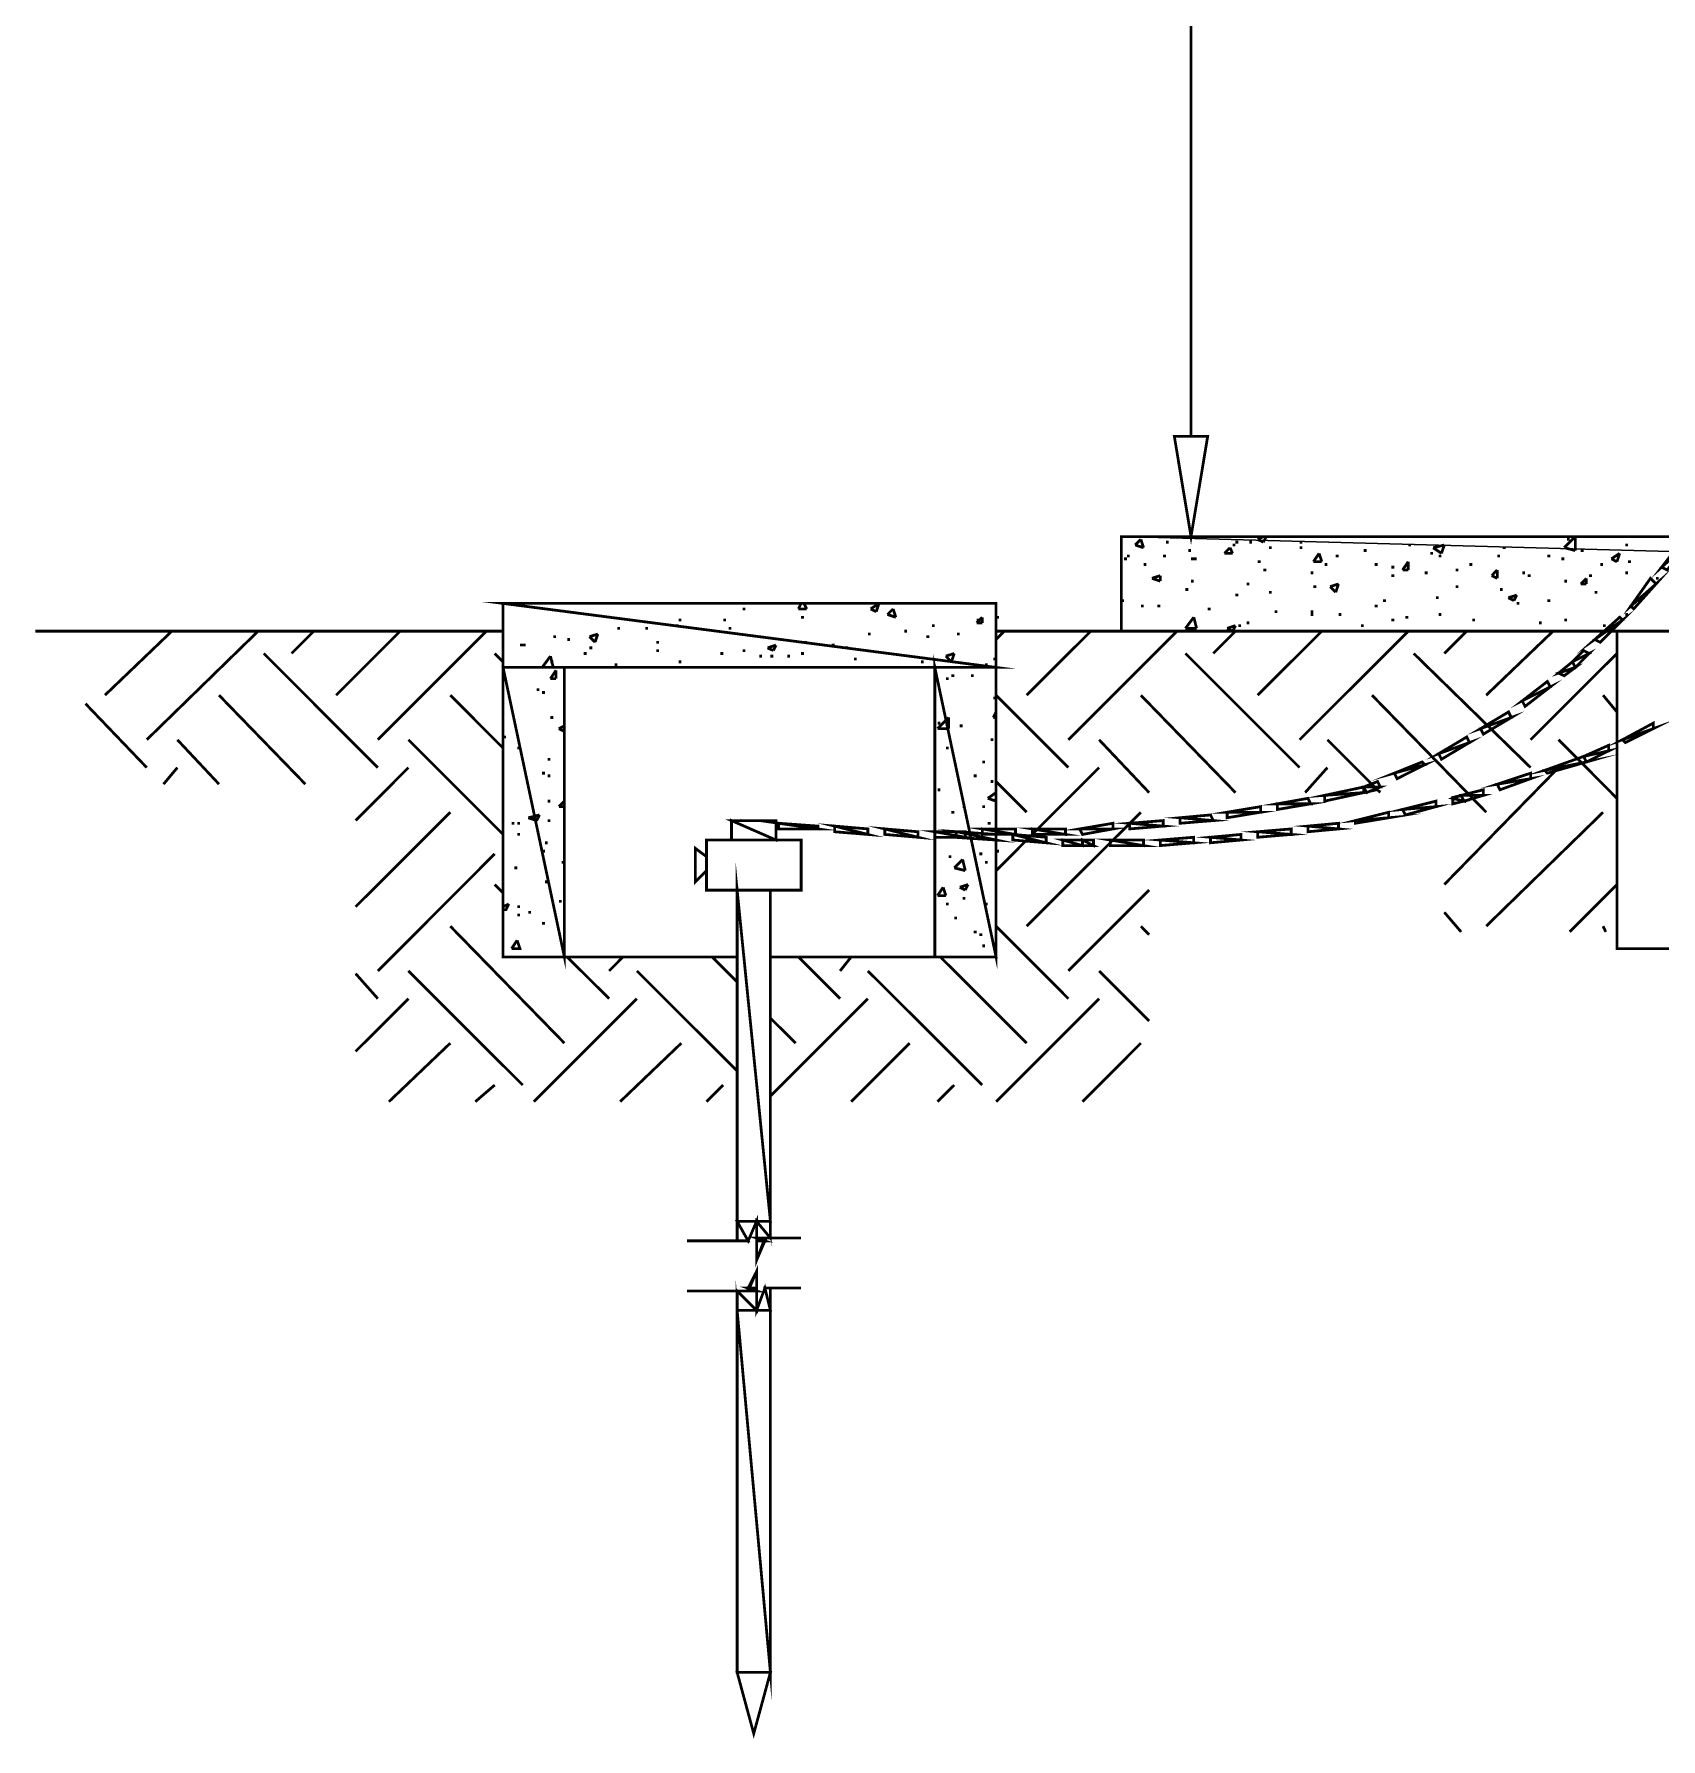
# Model space of a CAD drawing. Extents: x 219 to 1226, y 175 to 465.
# Drawn here: x 582.96 to 607.74, y 338.73 to 364.68 of the extents above; entities that cross this region are included whole.
import ezdxf

# ---------------------------------------------------------------- set-up
doc = ezdxf.new("R2010")
doc.units = 0
doc.header["$MEASUREMENT"] = 0
for name, color, linetype in [('C00-00-00-BLACK', 7, 'Continuous'), ('C00-7E-FF', 150, 'Continuous'), ('C00-FF-00', 3, 'Continuous'), ('C62-64-65', 252, 'Continuous'), ('C93-95-97', 253, 'Continuous'), ('C95-49-00', 34, 'Continuous'), ('CFD-AF-16', 40, 'Continuous')]:
    doc.layers.add(name, color=color, linetype=linetype)

msp = doc.modelspace()

# ---------------------------------------------------------------- linework, layer by layer
at = {"layer": 'C00-00-00-BLACK', "const_width": 0.0423}
for points in [[(608.044, 357.033), (599.519, 357.033), (599.519, 355.593)], [(599.73, 356.905), (599.816, 356.99)], [(599.857, 356.864), (599.816, 356.99)], [(600.199, 356.948), (600.241, 356.948)], [(601.257, 356.948), (601.3, 356.948)], [(601.469, 356.948), (601.511, 356.948)], [(601.596, 356.99), (601.683, 357.033)], [(601.596, 356.99), (601.683, 356.948)], [(601.683, 356.948), (601.725, 357.033)], [(602.234, 356.948), (602.275, 356.948)], [(602.953, 357.033), (602.995, 357.033)], [(606.264, 356.864), (606.433, 357.033)], [(606.305, 356.99), (606.347, 356.99)], [(606.433, 356.821), (606.433, 357.033)], [(599.561, 356.694), (599.603, 356.694)], [(599.603, 356.737), (599.646, 356.737)], [(599.73, 356.905), (599.857, 356.864)], [(600.153, 356.737), (600.199, 356.737)], [(600.538, 356.821), (600.58, 356.821)], [(600.58, 356.694), (600.622, 356.694)], [(600.622, 356.694), (600.665, 356.694)], [(601.088, 356.778), (601.173, 356.864)], [(601.088, 356.778), (601.214, 356.778)], [(601.214, 356.778), (601.173, 356.864)], [(601.214, 356.905), (601.257, 356.905)], [(601.768, 356.864), (601.81, 356.864)], [(602.234, 356.864), (602.275, 356.864)], [(602.445, 356.651), (602.53, 356.778)], [(602.572, 356.651), (602.53, 356.778)], [(602.784, 356.737), (602.827, 356.737)], [(603.21, 356.821), (603.253, 356.821)], [(603.888, 356.905), (603.929, 356.905)], [(604.225, 356.778), (604.268, 356.778)], [(604.268, 356.864), (604.438, 356.905)], [(604.268, 356.864), (604.395, 356.778)], [(604.352, 356.737), (604.395, 356.737)], [(604.395, 356.778), (604.438, 356.905)], [(605.244, 356.737), (605.286, 356.737)], [(605.329, 356.864), (605.372, 356.864)], [(606.008, 356.737), (606.051, 356.737)], [(606.221, 356.694), (606.264, 356.694)], [(606.264, 356.864), (606.433, 356.821)], [(606.517, 356.821), (606.56, 356.821)], [(606.983, 356.694), (607.109, 356.778)], [(606.983, 356.694), (607.067, 356.651)], [(607.067, 356.651), (607.109, 356.778)], [(607.195, 356.905), (607.236, 356.905)], [(599.857, 356.609), (599.9, 356.609)], [(599.985, 356.398), (600.112, 356.439)], [(600.112, 356.355), (600.112, 356.439)], [(601.596, 356.651), (601.64, 356.651)], [(601.683, 356.525), (601.725, 356.525)], [(602.402, 356.482), (602.445, 356.482)], [(602.445, 356.651), (602.572, 356.651)], [(602.614, 356.609), (602.657, 356.609)], [(603.379, 356.609), (603.422, 356.609)], [(603.633, 356.567), (603.676, 356.567)], [(603.633, 356.439), (603.676, 356.439)], [(603.802, 356.525), (603.888, 356.651)], [(603.802, 356.525), (603.888, 356.525)], [(603.888, 356.525), (603.888, 356.651)], [(604.141, 356.482), (604.184, 356.482)], [(604.61, 356.525), (604.651, 356.525)], [(604.821, 356.609), (604.863, 356.609)], [(605.16, 356.439), (605.244, 356.525)], [(605.16, 356.439), (605.244, 356.398)], [(605.244, 356.398), (605.244, 356.525)], [(605.625, 356.482), (605.668, 356.482)], [(605.709, 356.439), (605.752, 356.439)], [(606.644, 356.439), (606.686, 356.439)], [(606.813, 356.609), (606.856, 356.609)], [(607.195, 356.482), (607.236, 356.482)], [(607.236, 356.651), (607.279, 356.651)], [(599.985, 356.398), (600.112, 356.355)], [(600.495, 356.228), (600.538, 356.228)], [(600.58, 356.355), (600.622, 356.355)], [(601.257, 356.143), (601.3, 356.143)], [(601.427, 356.312), (601.469, 356.312)], [(601.768, 356.186), (601.81, 356.186)], [(602.445, 356.271), (602.488, 356.271)], [(602.698, 356.271), (602.827, 356.312)], [(602.698, 356.271), (602.784, 356.186)], [(602.784, 356.186), (602.827, 356.312)], [(604.61, 356.271), (604.651, 356.271)], [(605.286, 356.228), (605.329, 356.228)], [(605.413, 356.102), (605.541, 356.143)], [(605.499, 356.059), (605.541, 356.143)], [(606.264, 356.355), (606.305, 356.355)], [(606.517, 356.312), (606.601, 356.398)], [(606.517, 356.312), (606.601, 356.312)], [(606.601, 356.312), (606.601, 356.398)], [(606.729, 356.186), (606.77, 356.186)], [(607.662, 356.398), (607.705, 356.398)], [(590.102, 350.632), (590.102, 356.016), (597.611, 356.016), (597.611, 350.632)], [(593.751, 355.932), (593.794, 355.932)], [(594.6, 355.932), (594.642, 356.016)], [(594.6, 355.932), (594.726, 355.932)], [(594.642, 355.932), (594.685, 355.932)], [(594.726, 355.932), (594.685, 356.016)], [(595.108, 356.016), (595.151, 356.016)], [(595.701, 355.932), (595.828, 356.016)], [(595.701, 355.932), (595.785, 355.889)], [(595.743, 356.016), (595.785, 356.016)], [(595.785, 355.889), (595.828, 356.016)], [(595.957, 355.847), (596.043, 355.932)], [(596.084, 355.805), (596.043, 355.932)], [(599.519, 356.059), (599.561, 356.059)], [(599.816, 355.975), (599.857, 355.975)], [(600.069, 355.975), (600.112, 355.975)], [(600.834, 355.932), (600.877, 355.932)], [(601.852, 355.889), (601.895, 355.889)], [(602.402, 355.889), (602.445, 355.889)], [(603.379, 355.975), (603.422, 355.975)], [(603.506, 356.059), (603.549, 356.059)], [(604.311, 356.102), (604.352, 356.102)], [(605.413, 356.102), (605.499, 356.059)], [(605.541, 356.016), (605.583, 356.016)], [(606.008, 356.059), (606.051, 356.059)], [(591.844, 355.636), (591.885, 355.636)], [(592.267, 355.636), (592.309, 355.636)], [(592.732, 355.678), (592.775, 355.678)], [(592.775, 355.763), (592.817, 355.763)], [(593.455, 355.763), (593.497, 355.763)], [(593.539, 355.636), (593.581, 355.636)], [(594.642, 355.805), (594.685, 355.805)], [(595.957, 355.847), (596.084, 355.805)], [(596.635, 355.678), (596.678, 355.678)], [(597.314, 355.72), (597.4, 355.805)], [(597.314, 355.763), (597.357, 355.763)], [(597.314, 355.72), (597.4, 355.72)], [(597.4, 355.72), (597.4, 355.805)], [(597.611, 355.805), (597.653, 355.805)], [(600.495, 355.636), (600.622, 355.805)], [(600.495, 355.636), (600.665, 355.636)], [(600.665, 355.636), (600.622, 355.805)], [(601.13, 355.636), (601.257, 355.678)], [(601.13, 355.636), (601.214, 355.593)], [(601.214, 355.593), (601.257, 355.678)], [(601.3, 355.678), (601.341, 355.678)], [(601.427, 355.72), (601.469, 355.72)], [(602.402, 355.847), (602.445, 355.847)], [(602.827, 355.847), (602.868, 355.847)], [(603.167, 355.678), (603.21, 355.678)], [(603.633, 355.763), (603.676, 355.763)], [(603.845, 355.805), (603.888, 355.805)], [(604.352, 355.847), (604.395, 355.847)], [(604.863, 355.763), (604.906, 355.763)], [(605.879, 355.72), (605.922, 355.72)], [(606.264, 355.763), (606.305, 355.763)], [(606.856, 355.678), (606.897, 355.678)], [(607.195, 355.847), (607.236, 355.847)], [(582.98, 355.593), (590.102, 355.593)], [(590.359, 355.381), (590.401, 355.381)], [(590.401, 355.381), (590.444, 355.381)], [(590.867, 355.509), (590.909, 355.509)], [(591.079, 355.466), (591.122, 355.466)], [(591.418, 355.509), (591.545, 355.55)], [(591.418, 355.509), (591.502, 355.424)], [(591.502, 355.424), (591.545, 355.55)], [(592.436, 355.424), (592.478, 355.424)], [(594.131, 355.339), (594.259, 355.381)], [(594.217, 355.297), (594.259, 355.381)], [(594.685, 355.424), (594.726, 355.424)], [(595.108, 355.381), (595.151, 355.381)], [(595.658, 355.55), (595.701, 355.55)], [(596.212, 355.593), (596.253, 355.593)], [(596.55, 355.509), (596.592, 355.509)], [(597.015, 355.55), (597.058, 355.55)], [(597.611, 355.593), (654.145, 355.593)], [(605.286, 355.593), (605.329, 355.593)], [(607.067, 355.593), (607.067, 350.759), (615.127, 350.759), (615.127, 355.593)], [(590.697, 355.041), (590.824, 355.213)], [(590.867, 355.041), (590.824, 355.213)], [(590.824, 355.127), (590.867, 355.127)], [(591.332, 355.254), (591.375, 355.254)], [(591.418, 355.339), (591.459, 355.339)], [(592.436, 355.297), (592.478, 355.297)], [(592.775, 355.127), (592.817, 355.127)], [(593.412, 355.254), (593.455, 355.254)], [(593.751, 355.297), (593.794, 355.297)], [(594.004, 355.213), (594.047, 355.213)], [(594.131, 355.339), (594.217, 355.297)], [(594.174, 355.213), (594.217, 355.213)], [(594.43, 355.213), (594.473, 355.213)], [(594.642, 355.254), (594.685, 355.254)], [(595.32, 355.339), (595.362, 355.339)], [(595.447, 355.17), (595.489, 355.17)], [(596.466, 355.127), (596.508, 355.127)], [(596.846, 355.213), (596.974, 355.254)], [(596.846, 355.213), (596.931, 355.127)], [(596.931, 355.127), (596.974, 355.254)], [(597.569, 355.17), (597.611, 355.17)], [(590.274, 355.041), (590.317, 355.041)], [(590.697, 355.041), (590.867, 355.041)], [(590.824, 354.871), (590.909, 354.998)], [(590.824, 354.871), (590.909, 354.871)], [(590.824, 354.871), (590.867, 354.871)], [(590.909, 354.871), (590.909, 354.998)], [(591.036, 350.632), (591.036, 355.041), (596.678, 355.041), (596.678, 350.632)], [(591.801, 355.083), (591.844, 355.083)], [(596.846, 354.871), (596.889, 354.871)], [(596.931, 354.914), (596.974, 354.914)], [(597.228, 354.914), (597.27, 354.914)], [(597.441, 355.083), (597.484, 355.083)], [(590.613, 354.702), (590.656, 354.702)], [(590.697, 354.659), (590.74, 354.659)], [(597.569, 354.575), (597.611, 354.575)], [(597.569, 354.279), (597.611, 354.363)], [(590.824, 354.279), (590.867, 354.279)], [(590.952, 354.109), (591.036, 354.152)], [(590.952, 354.109), (591.036, 354.066)], [(596.719, 354.109), (596.889, 354.279)], [(596.719, 354.193), (596.762, 354.193)], [(596.719, 354.109), (596.889, 354.109)], [(596.889, 354.109), (596.889, 354.279)], [(597.058, 354.152), (597.101, 354.152)], [(597.569, 354.279), (597.611, 354.279)], [(590.102, 353.982), (590.147, 353.982)], [(590.317, 353.813), (590.359, 353.813)], [(596.846, 353.813), (596.889, 353.813)], [(597.527, 353.94), (597.569, 353.94)], [(590.783, 353.643), (590.824, 353.643)], [(597.4, 353.601), (597.441, 353.601)], [(590.697, 353.431), (590.74, 353.431)], [(590.783, 353.39), (590.824, 353.39)], [(597.27, 353.39), (597.314, 353.39)], [(597.527, 353.304), (597.569, 353.304)], [(596.719, 353.178), (596.762, 353.178)], [(597.484, 353.048), (597.611, 353.135)], [(597.484, 353.048), (597.611, 353.005)], [(597.611, 353.005), (597.611, 353.093)], [(590.486, 352.752), (590.656, 352.795)], [(590.613, 352.709), (590.656, 352.795)], [(590.783, 353.005), (590.824, 353.005)], [(590.952, 352.921), (591.036, 353.005)], [(590.952, 352.921), (591.036, 352.921)], [(596.931, 352.836), (596.974, 352.836)], [(597.101, 352.921), (597.142, 352.921)], [(597.4, 352.921), (597.441, 352.921)], [(590.231, 352.668), (590.274, 352.668)], [(590.317, 352.668), (590.359, 352.668)], [(590.486, 352.752), (590.613, 352.709)], [(590.783, 352.709), (590.824, 352.709)], [(594.259, 352.413), (594.259, 352.709), (593.581, 352.709), (593.581, 352.413)], [(596.931, 352.539), (596.974, 352.539)], [(597.484, 352.668), (597.527, 352.668)], [(590.317, 352.498), (590.359, 352.498)], [(590.74, 352.371), (590.783, 352.371)], [(593.201, 352.159), (593.031, 352.286), (593.031, 351.777), (593.201, 351.947)], [(590.274, 351.989), (590.317, 351.989)], [(590.697, 352.243), (590.74, 352.243)], [(590.993, 352.074), (591.036, 352.074)], [(596.889, 352.159), (596.931, 352.159)], [(596.974, 351.989), (597.101, 352.116)], [(596.974, 351.989), (597.142, 351.947)], [(597.142, 351.947), (597.101, 352.116)], [(597.357, 352.202), (597.4, 352.202)], [(597.441, 352.074), (597.484, 352.074)], [(597.611, 352.243), (597.653, 352.243)], [(590.74, 351.777), (590.783, 351.777)], [(597.058, 351.693), (597.185, 351.736)], [(597.142, 351.65), (597.185, 351.736)], [(590.952, 351.481), (590.993, 351.481)], [(593.667, 351.65), (593.667, 346.309)], [(594.174, 351.65), (594.174, 346.352)], [(596.719, 351.566), (596.805, 351.693)], [(596.719, 351.566), (596.846, 351.566)], [(596.846, 351.566), (596.805, 351.693)], [(597.058, 351.693), (597.142, 351.65)], [(597.101, 351.524), (597.142, 351.524)], [(590.102, 351.397), (590.19, 351.44)], [(590.102, 351.354), (590.147, 351.354), (590.19, 351.44)], [(590.317, 351.397), (590.359, 351.397)], [(590.317, 351.27), (590.359, 351.27)], [(590.486, 351.313), (590.528, 351.313)], [(596.846, 351.44), (596.889, 351.44)], [(596.974, 351.227), (597.015, 351.227)], [(597.441, 351.44), (597.484, 351.44)], [(590.697, 351.144), (590.74, 351.144)], [(597.27, 351.014), (597.314, 351.014)], [(597.357, 350.971), (597.4, 350.971)], [(590.231, 350.759), (590.317, 350.886)], [(590.231, 350.759), (590.359, 350.759), (590.317, 350.886)], [(597.4, 350.802), (597.441, 350.802)], [(607.067, 350.759), (607.109, 350.759)], [(590.102, 350.632), (593.667, 350.632)], [(594.174, 350.632), (597.611, 350.632)], [(592.902, 346.309), (593.835, 346.309), (593.963, 346.606), (593.963, 346.013), (594.09, 346.352), (594.642, 346.352)], [(592.902, 345.547), (593.835, 345.547), (593.963, 345.843), (593.963, 345.251), (594.09, 345.59), (594.642, 345.59)], [(593.667, 345.547), (593.667, 339.739), (593.92, 338.806), (594.174, 339.739), (594.174, 345.59)]]:
    msp.add_lwpolyline(points, dxfattribs=at)
msp.add_lwpolyline([(593.201, 351.65), (594.642, 351.65), (594.642, 352.413), (593.201, 352.413), (593.201, 351.65)], close=True, dxfattribs=at)
at = {"layer": 'C00-7E-FF', "const_width": 0.0423}
for points in [[(600.58, 358.559), (600.58, 399.805)], [(601.895, 357.033), (600.069, 357.033)]]:
    msp.add_lwpolyline(points, dxfattribs=at)
msp.add_lwpolyline([(600.326, 358.559), (600.834, 358.559), (600.58, 357.033), (600.326, 358.559)], close=True, dxfattribs=at)
at = {"layer": 'C00-7E-FF'}
msp.add_lwpolyline([(600.326, 358.559), (600.834, 358.559), (600.58, 357.033), (600.326, 358.559)], close=True, dxfattribs=at)
at = {"layer": 'C00-FF-00', "const_width": 0.0423}
for points in [[(607.748, 356.567), (608.128, 356.905), (608.044, 356.948), (607.748, 356.567)], [(607.832, 356.525), (607.748, 356.567), (608.128, 356.905), (607.832, 356.525)], [(607.279, 355.975), (607.662, 356.312), (607.578, 356.398), (607.279, 355.975)], [(607.322, 355.932), (607.279, 355.975), (607.662, 356.312), (607.322, 355.932)], [(606.813, 355.424), (606.729, 355.466), (607.152, 355.763), (606.813, 355.424)], [(606.729, 355.466), (607.152, 355.763), (607.109, 355.805), (606.729, 355.466)], [(606.178, 354.955), (606.433, 355.041), (606.39, 355.127), (606.178, 354.955)], [(606.39, 355.127), (606.644, 355.254), (606.56, 355.297), (606.39, 355.127)], [(606.433, 355.041), (606.39, 355.127), (606.644, 355.254), (606.433, 355.041)], [(606.264, 354.914), (606.178, 354.955), (606.433, 355.041), (606.264, 354.914)], [(605.625, 354.532), (606.051, 354.744), (606.008, 354.828), (605.625, 354.532)], [(605.668, 354.448), (605.625, 354.532), (606.051, 354.744), (605.668, 354.448)], [(604.99, 354.109), (605.459, 354.279), (605.416, 354.363), (604.99, 354.109)], [(605.033, 354.025), (604.99, 354.109), (605.459, 354.279), (605.033, 354.025)], [(607.152, 353.94), (607.621, 354.109), (607.621, 354.193), (607.152, 353.94)], [(607.195, 353.897), (607.152, 353.94), (607.621, 354.109), (607.195, 353.897)], [(604.352, 353.727), (604.821, 353.897), (604.779, 353.982), (604.352, 353.727)], [(604.395, 353.643), (604.352, 353.727), (604.821, 353.897), (604.395, 353.643)], [(606.56, 353.686), (606.94, 353.77), (606.94, 353.855), (606.56, 353.686)], [(606.601, 353.601), (606.56, 353.686), (606.94, 353.77), (606.601, 353.601)], [(603.676, 353.431), (604.141, 353.559), (604.099, 353.601), (603.676, 353.431)], [(603.718, 353.347), (603.676, 353.431), (604.141, 353.559), (603.718, 353.347)], [(605.967, 353.474), (606.601, 353.601), (606.56, 353.686), (605.967, 353.474)], [(606.008, 353.431), (605.967, 353.474), (606.601, 353.601), (606.008, 353.431)], [(603.21, 353.22), (603.463, 353.22), (603.422, 353.304), (603.21, 353.22)], [(605.244, 353.263), (605.752, 353.347), (605.752, 353.431), (605.244, 353.263)], [(605.286, 353.178), (605.244, 353.263), (605.752, 353.347), (605.286, 353.178)], [(601.895, 352.964), (602.402, 352.964), (602.361, 353.048), (601.895, 352.964)], [(602.614, 353.093), (603.21, 353.135), (603.21, 353.22), (602.614, 353.093)], [(602.614, 353.005), (602.614, 353.093), (603.21, 353.135), (602.614, 353.005)], [(603.253, 353.135), (603.21, 353.22), (603.463, 353.22), (603.253, 353.135)], [(604.567, 353.048), (604.737, 353.005), (604.694, 353.093), (604.567, 353.048)], [(604.694, 353.093), (605.033, 353.093), (605.033, 353.178), (604.694, 353.093)], [(604.567, 352.964), (604.567, 353.048), (604.737, 353.005), (604.567, 352.964)], [(604.737, 353.005), (604.694, 353.093), (605.033, 353.093), (604.737, 353.005)], [(600.411, 352.752), (600.918, 352.709), (600.877, 352.795), (600.411, 352.752)], [(601.13, 352.836), (601.64, 352.836), (601.64, 352.921), (601.13, 352.836)], [(601.13, 352.752), (601.13, 352.836), (601.64, 352.836), (601.13, 352.752)], [(601.895, 352.878), (601.895, 352.964), (602.402, 352.964), (601.895, 352.878)], [(603.083, 352.709), (603.59, 352.752), (603.59, 352.836), (603.083, 352.709)], [(603.083, 352.668), (603.083, 352.709), (603.59, 352.752), (603.083, 352.668)], [(603.802, 352.878), (604.311, 352.921), (604.311, 353.005), (603.802, 352.878)], [(603.845, 352.795), (603.802, 352.878), (604.311, 352.921), (603.845, 352.795)], [(594.301, 352.668), (594.896, 352.582), (594.896, 352.625), (594.301, 352.668)], [(594.301, 352.582), (594.301, 352.668), (594.896, 352.582), (594.301, 352.582)], [(595.151, 352.625), (595.658, 352.498), (595.658, 352.582), (595.151, 352.625)], [(595.151, 352.539), (595.151, 352.625), (595.658, 352.498), (595.151, 352.539)], [(595.916, 352.582), (596.423, 352.455), (596.423, 352.539), (595.916, 352.582)], [(595.916, 352.498), (595.916, 352.582), (596.423, 352.455), (595.916, 352.498)], [(596.678, 352.539), (597.142, 352.455), (597.142, 352.539), (596.678, 352.539)], [(596.678, 352.455), (596.678, 352.539), (597.142, 352.455), (596.678, 352.455)], [(597.015, 352.539), (597.611, 352.413), (597.611, 352.498), (597.015, 352.539)], [(596.974, 352.455), (597.015, 352.539), (597.611, 352.413), (596.974, 352.455)], [(597.4, 352.582), (597.907, 352.498), (597.907, 352.582), (597.4, 352.582)], [(597.4, 352.498), (597.4, 352.582), (597.907, 352.498), (597.4, 352.498)], [(597.866, 352.498), (598.373, 352.371), (598.373, 352.455), (597.866, 352.498)], [(598.162, 352.582), (598.669, 352.498), (598.669, 352.582), (598.162, 352.582)], [(598.162, 352.498), (598.162, 352.582), (598.669, 352.498), (598.162, 352.498)], [(598.884, 352.582), (599.391, 352.582), (599.391, 352.668), (598.884, 352.582)], [(598.927, 352.498), (598.884, 352.582), (599.391, 352.582), (598.927, 352.498)], [(599.646, 352.668), (600.156, 352.625), (600.156, 352.709), (599.646, 352.668)], [(599.646, 352.582), (599.646, 352.668), (600.156, 352.625), (599.646, 352.582)], [(600.411, 352.668), (600.411, 352.752), (600.918, 352.709), (600.411, 352.668)], [(601.596, 352.539), (602.106, 352.498), (602.106, 352.582), (601.596, 352.539)], [(601.596, 352.455), (601.596, 352.539), (602.106, 352.498), (601.596, 352.455)], [(602.361, 352.625), (602.827, 352.582), (602.827, 352.668), (602.361, 352.625)], [(602.361, 352.539), (602.361, 352.625), (602.827, 352.582), (602.361, 352.539)], [(597.866, 352.413), (597.866, 352.498), (598.373, 352.371), (597.866, 352.413)], [(598.628, 352.413), (598.927, 352.328), (598.927, 352.413), (598.628, 352.413)], [(598.628, 352.328), (598.628, 352.413), (598.927, 352.328), (598.628, 352.328)], [(598.927, 352.413), (599.095, 352.328), (599.095, 352.413), (598.927, 352.413)], [(598.927, 352.328), (598.927, 352.413), (599.095, 352.328), (598.927, 352.328)], [(599.35, 352.413), (599.857, 352.328), (599.857, 352.413), (599.35, 352.413)], [(599.35, 352.328), (599.35, 352.413), (599.857, 352.328), (599.35, 352.328)], [(600.112, 352.413), (600.622, 352.371), (600.622, 352.455), (600.112, 352.413)], [(600.112, 352.328), (600.112, 352.413), (600.622, 352.371), (600.112, 352.328)], [(600.877, 352.455), (601.341, 352.413), (601.341, 352.498), (600.877, 352.455)], [(600.877, 352.371), (600.877, 352.455), (601.341, 352.413), (600.877, 352.371)]]:
    msp.add_lwpolyline(points, close=True, dxfattribs=at)
at = {"layer": 'C00-FF-00'}
for points in [[(607.279, 355.975), (607.662, 356.312), (607.578, 356.398), (607.279, 355.975)], [(607.322, 355.932), (607.279, 355.975), (607.662, 356.312), (607.322, 355.932)], [(606.729, 355.466), (607.152, 355.763), (607.109, 355.805), (606.729, 355.466)], [(606.813, 355.424), (606.729, 355.466), (607.152, 355.763), (606.813, 355.424)], [(606.178, 354.955), (606.433, 355.041), (606.39, 355.127), (606.178, 354.955)], [(606.39, 355.127), (606.644, 355.254), (606.56, 355.297), (606.39, 355.127)], [(606.433, 355.041), (606.39, 355.127), (606.644, 355.254), (606.433, 355.041)], [(606.264, 354.914), (606.178, 354.955), (606.433, 355.041), (606.264, 354.914)], [(605.625, 354.532), (606.051, 354.744), (606.008, 354.828), (605.625, 354.532)], [(605.668, 354.448), (605.625, 354.532), (606.051, 354.744), (605.668, 354.448)], [(604.99, 354.109), (605.459, 354.279), (605.416, 354.363), (604.99, 354.109)], [(605.033, 354.025), (604.99, 354.109), (605.459, 354.279), (605.033, 354.025)], [(607.152, 353.94), (607.621, 354.109), (607.621, 354.193), (607.152, 353.94)], [(607.195, 353.897), (607.152, 353.94), (607.621, 354.109), (607.195, 353.897)], [(604.352, 353.727), (604.821, 353.897), (604.779, 353.982), (604.352, 353.727)], [(604.395, 353.643), (604.352, 353.727), (604.821, 353.897), (604.395, 353.643)], [(606.56, 353.686), (606.94, 353.77), (606.94, 353.855), (606.56, 353.686)], [(603.676, 353.431), (604.141, 353.559), (604.099, 353.601), (603.676, 353.431)], [(605.967, 353.474), (606.601, 353.601), (606.56, 353.686), (605.967, 353.474)], [(606.008, 353.431), (605.967, 353.474), (606.601, 353.601), (606.008, 353.431)], [(606.601, 353.601), (606.56, 353.686), (606.94, 353.77), (606.601, 353.601)], [(603.718, 353.347), (603.676, 353.431), (604.141, 353.559), (603.718, 353.347)], [(605.244, 353.263), (605.752, 353.347), (605.752, 353.431), (605.244, 353.263)], [(605.286, 353.178), (605.244, 353.263), (605.752, 353.347), (605.286, 353.178)], [(601.895, 352.964), (602.402, 352.964), (602.361, 353.048), (601.895, 352.964)], [(602.614, 353.093), (603.21, 353.135), (603.21, 353.22), (602.614, 353.093)], [(602.614, 353.005), (602.614, 353.093), (603.21, 353.135), (602.614, 353.005)], [(603.21, 353.22), (603.463, 353.22), (603.422, 353.304), (603.21, 353.22)], [(603.253, 353.135), (603.21, 353.22), (603.463, 353.22), (603.253, 353.135)], [(604.567, 353.048), (604.737, 353.005), (604.694, 353.093), (604.567, 353.048)], [(604.567, 352.964), (604.567, 353.048), (604.737, 353.005), (604.567, 352.964)], [(604.694, 353.093), (605.033, 353.093), (605.033, 353.178), (604.694, 353.093)], [(604.737, 353.005), (604.694, 353.093), (605.033, 353.093), (604.737, 353.005)], [(600.411, 352.752), (600.918, 352.709), (600.877, 352.795), (600.411, 352.752)], [(601.13, 352.836), (601.64, 352.836), (601.64, 352.921), (601.13, 352.836)], [(601.13, 352.752), (601.13, 352.836), (601.64, 352.836), (601.13, 352.752)], [(601.895, 352.878), (601.895, 352.964), (602.402, 352.964), (601.895, 352.878)], [(603.083, 352.709), (603.59, 352.752), (603.59, 352.836), (603.083, 352.709)], [(603.802, 352.878), (604.311, 352.921), (604.311, 353.005), (603.802, 352.878)], [(603.845, 352.795), (603.802, 352.878), (604.311, 352.921), (603.845, 352.795)], [(594.301, 352.582), (594.301, 352.668), (594.896, 352.582), (594.301, 352.582)], [(594.301, 352.668), (594.896, 352.582), (594.896, 352.625), (594.301, 352.668)], [(595.151, 352.539), (595.151, 352.625), (595.658, 352.498), (595.151, 352.539)], [(595.151, 352.625), (595.658, 352.498), (595.658, 352.582), (595.151, 352.625)], [(595.916, 352.498), (595.916, 352.582), (596.423, 352.455), (595.916, 352.498)], [(595.916, 352.582), (596.423, 352.455), (596.423, 352.539), (595.916, 352.582)], [(596.678, 352.455), (596.678, 352.539), (597.142, 352.455), (596.678, 352.455)], [(596.678, 352.539), (597.142, 352.455), (597.142, 352.539), (596.678, 352.539)], [(596.974, 352.455), (597.015, 352.539), (597.611, 352.413), (596.974, 352.455)], [(597.015, 352.539), (597.611, 352.413), (597.611, 352.498), (597.015, 352.539)], [(597.4, 352.498), (597.4, 352.582), (597.907, 352.498), (597.4, 352.498)], [(597.4, 352.582), (597.907, 352.498), (597.907, 352.582), (597.4, 352.582)], [(598.162, 352.498), (598.162, 352.582), (598.669, 352.498), (598.162, 352.498)], [(598.162, 352.582), (598.669, 352.498), (598.669, 352.582), (598.162, 352.582)], [(598.884, 352.582), (599.391, 352.582), (599.391, 352.668), (598.884, 352.582)], [(598.927, 352.498), (598.884, 352.582), (599.391, 352.582), (598.927, 352.498)], [(599.646, 352.668), (600.156, 352.625), (600.156, 352.709), (599.646, 352.668)], [(599.646, 352.582), (599.646, 352.668), (600.156, 352.625), (599.646, 352.582)], [(600.411, 352.668), (600.411, 352.752), (600.918, 352.709), (600.411, 352.668)], [(601.596, 352.539), (602.106, 352.498), (602.106, 352.582), (601.596, 352.539)], [(601.596, 352.455), (601.596, 352.539), (602.106, 352.498), (601.596, 352.455)], [(602.361, 352.625), (602.827, 352.582), (602.827, 352.668), (602.361, 352.625)], [(602.361, 352.539), (602.361, 352.625), (602.827, 352.582), (602.361, 352.539)], [(603.083, 352.668), (603.083, 352.709), (603.59, 352.752), (603.083, 352.668)], [(597.866, 352.413), (597.866, 352.498), (598.373, 352.371), (597.866, 352.413)], [(597.866, 352.498), (598.373, 352.371), (598.373, 352.455), (597.866, 352.498)], [(598.628, 352.328), (598.628, 352.413), (598.927, 352.328), (598.628, 352.328)], [(598.628, 352.413), (598.927, 352.328), (598.927, 352.413), (598.628, 352.413)], [(598.927, 352.328), (598.927, 352.413), (599.095, 352.328), (598.927, 352.328)], [(598.927, 352.413), (599.095, 352.328), (599.095, 352.413), (598.927, 352.413)], [(599.35, 352.328), (599.35, 352.413), (599.857, 352.328), (599.35, 352.328)], [(599.35, 352.413), (599.857, 352.328), (599.857, 352.413), (599.35, 352.413)], [(600.112, 352.413), (600.622, 352.371), (600.622, 352.455), (600.112, 352.413)], [(600.112, 352.328), (600.112, 352.413), (600.622, 352.371), (600.112, 352.328)], [(600.877, 352.455), (601.341, 352.413), (601.341, 352.498), (600.877, 352.455)], [(600.877, 352.371), (600.877, 352.455), (601.341, 352.413), (600.877, 352.371)]]:
    msp.add_lwpolyline(points, close=True, dxfattribs=at)
at = {"layer": 'C00-FF-00', "const_width": 0.0423}
for points in [[(607.322, 355.932), (607.279, 355.975)], [(605.413, 354.363), (605.456, 354.279)], [(602.827, 352.668), (602.827, 352.582)], [(600.877, 352.371), (600.877, 352.455)]]:
    msp.add_lwpolyline(points, dxfattribs=at)
at = {"layer": 'C62-64-65', "const_width": 0.0423}
for points in [[(597.611, 356.016), (590.102, 356.016), (597.611, 355.041), (597.611, 356.016)], [(590.102, 356.016), (597.611, 355.041), (590.102, 355.041), (590.102, 356.016)], [(590.102, 355.041), (591.036, 350.632), (590.102, 350.632), (590.102, 355.041)], [(596.678, 355.041), (597.611, 350.632), (596.678, 350.632), (596.678, 355.041)], [(591.036, 355.041), (590.102, 355.041), (591.036, 350.632), (591.036, 355.041)], [(597.611, 355.041), (596.678, 355.041), (597.611, 350.632), (597.611, 355.041)]]:
    msp.add_lwpolyline(points, close=True, dxfattribs=at)
at = {"layer": 'C62-64-65'}
for points in [[(597.611, 356.016), (590.102, 356.016), (597.611, 355.041), (597.611, 356.016)], [(590.102, 356.016), (597.611, 355.041), (590.102, 355.041), (590.102, 356.016)], [(591.036, 355.041), (590.102, 355.041), (591.036, 350.632), (591.036, 355.041)], [(590.102, 355.041), (591.036, 350.632), (590.102, 350.632), (590.102, 355.041)], [(597.611, 355.041), (596.678, 355.041), (597.611, 350.632), (597.611, 355.041)], [(596.678, 355.041), (597.611, 350.632), (596.678, 350.632), (596.678, 355.041)]]:
    msp.add_lwpolyline(points, close=True, dxfattribs=at)
at = {"layer": 'C93-95-97', "const_width": 0.0423}
for points in [[(652.279, 355.593), (599.519, 355.593), (599.519, 357.033), (652.279, 355.593)], [(599.519, 357.033), (652.279, 357.033), (652.279, 355.593), (599.519, 357.033)], [(652.279, 355.593), (652.321, 355.593), (599.519, 355.593), (652.279, 355.593)]]:
    msp.add_lwpolyline(points, close=True, dxfattribs=at)
at = {"layer": 'C93-95-97'}
for points in [[(652.279, 355.593), (599.519, 355.593), (599.519, 357.033), (652.279, 355.593)], [(599.519, 357.033), (652.279, 357.033), (652.279, 355.593), (599.519, 357.033)], [(652.279, 355.593), (652.321, 355.593), (599.519, 355.593), (652.279, 355.593)]]:
    msp.add_lwpolyline(points, close=True, dxfattribs=at)
at = {"layer": 'C95-49-00', "const_width": 0.0423}
for points in [[(583.742, 355.593), (583.783, 355.593)], [(584.038, 354.618), (585.057, 355.593)], [(584.675, 353.94), (586.371, 355.593)], [(586.88, 355.254), (587.219, 355.593)], [(587.559, 354.618), (588.534, 355.593)], [(588.195, 353.94), (589.848, 355.593)], [(597.611, 355.466), (597.738, 355.593)], [(598.076, 354.618), (599.054, 355.593)], [(598.712, 353.94), (600.368, 355.593)], [(600.918, 355.254), (601.257, 355.593)], [(601.596, 354.618), (602.572, 355.593)], [(602.234, 353.94), (603.888, 355.593)], [(604.438, 355.254), (604.779, 355.593)], [(605.076, 354.618), (606.094, 355.593)], [(588.195, 353.516), (586.457, 355.254)], [(590.102, 355.127), (589.975, 355.254)], [(602.234, 353.516), (600.495, 355.254)], [(605.752, 353.516), (603.972, 355.254)], [(605.752, 353.94), (607.067, 355.254)], [(587.091, 353.263), (585.776, 354.618)], [(590.102, 353.813), (589.298, 354.618)], [(598.712, 353.516), (597.611, 354.618)], [(601.257, 353.135), (599.816, 354.618)], [(605.076, 352.836), (603.337, 354.618)], [(607.067, 354.363), (606.856, 354.618)], [(584.675, 353.516), (583.742, 354.489)], [(585.776, 353.263), (585.141, 353.94)], [(590.102, 352.498), (588.66, 353.94)], [(599.942, 353.135), (599.18, 353.94)], [(603.463, 353.135), (602.657, 353.94)], [(607.067, 353.048), (606.178, 353.94)], [(584.93, 353.263), (585.141, 353.516)], [(587.856, 352.709), (588.66, 353.516)], [(597.611, 351.947), (599.18, 353.516)], [(598.076, 352.836), (597.611, 353.304)], [(602.318, 353.135), (602.657, 353.516)], [(604.438, 351.736), (606.178, 353.516)], [(587.856, 351.397), (589.298, 352.836)], [(598.076, 351.101), (599.816, 352.836)], [(605.076, 351.101), (606.856, 352.836)], [(588.195, 350.42), (589.975, 352.202)], [(590.102, 351.609), (589.975, 351.736)], [(606.347, 351.014), (607.067, 351.736)], [(598.712, 350.42), (599.942, 351.65)], [(604.694, 351.014), (604.438, 351.313)], [(591.036, 349.32), (589.298, 351.101)], [(598.712, 349.997), (597.611, 351.101)], [(599.942, 350.971), (599.816, 351.101)], [(606.897, 351.014), (606.856, 351.101)], [(591.717, 349.997), (591.079, 350.632)], [(591.717, 350.42), (591.928, 350.632)], [(593.667, 350.252), (593.285, 350.632)], [(595.235, 349.997), (594.6, 350.632)], [(595.235, 350.42), (595.404, 350.632)], [(598.076, 349.32), (596.762, 350.632)], [(588.195, 349.997), (587.856, 350.379)], [(590.401, 348.682), (588.66, 350.42)], [(593.667, 348.895), (592.14, 350.42)], [(597.4, 348.682), (595.658, 350.42)], [(599.942, 349.659), (599.18, 350.42)], [(587.856, 349.194), (588.66, 349.997)], [(590.57, 348.429), (592.14, 349.997)], [(594.174, 348.513), (595.658, 349.997)], [(597.611, 348.429), (599.18, 349.997)], [(594.558, 349.32), (594.174, 349.701)], [(588.364, 348.429), (589.298, 349.32)], [(591.885, 348.429), (592.817, 349.32)], [(595.404, 348.429), (596.296, 349.32)], [(598.927, 348.429), (599.816, 349.32)], [(589.679, 348.429), (589.975, 348.682)], [(593.201, 348.429), (593.455, 348.682)], [(596.719, 348.429), (596.974, 348.682)]]:
    msp.add_lwpolyline(points, dxfattribs=at)
at = {"layer": 'CFD-AF-16', "const_width": 0.0423}
for points in [[(594.259, 352.709), (593.581, 352.709), (594.259, 352.413), (594.259, 352.709)], [(593.581, 352.709), (594.259, 352.413), (593.581, 352.413), (593.581, 352.709)], [(593.667, 351.65), (594.174, 346.606), (593.667, 346.606), (593.667, 351.65)], [(594.174, 351.65), (593.667, 351.65), (594.174, 346.606), (594.174, 351.65)], [(593.963, 346.606), (593.667, 346.606), (593.835, 346.309), (593.963, 346.606)], [(593.667, 346.606), (593.835, 346.309), (593.667, 346.309), (593.667, 346.606)], [(594.174, 346.606), (593.963, 346.606), (594.174, 346.352), (594.174, 346.606)], [(593.963, 346.606), (594.174, 346.352), (593.963, 346.352), (593.963, 346.606)], [(593.963, 346.352), (594.09, 346.352), (594.09, 346.309), (593.963, 346.352)], [(593.963, 346.352), (593.963, 346.309), (594.09, 346.309), (593.963, 346.352)], [(593.963, 346.309), (594.09, 346.309), (593.963, 346.013), (593.963, 346.309)], [(593.963, 345.843), (593.963, 345.59), (593.835, 345.59), (593.963, 345.843)], [(593.963, 345.547), (593.667, 345.547), (593.963, 345.251), (593.963, 345.547)], [(593.667, 345.251), (593.667, 339.739), (594.174, 339.739), (593.667, 345.251)], [(593.667, 345.547), (593.963, 345.251), (593.667, 345.251), (593.667, 345.547)], [(593.963, 345.59), (593.835, 345.59), (593.963, 345.547), (593.963, 345.59)], [(593.835, 345.59), (593.963, 345.547), (593.835, 345.547), (593.835, 345.59)], [(594.09, 345.59), (594.174, 345.251), (593.963, 345.251), (594.09, 345.59)], [(594.174, 345.59), (594.09, 345.59), (594.174, 345.251), (594.174, 345.59)], [(593.667, 345.251), (594.174, 345.251), (594.174, 339.739), (593.667, 345.251)], [(593.667, 339.739), (594.174, 339.739), (593.92, 338.806), (593.667, 339.739)]]:
    msp.add_lwpolyline(points, close=True, dxfattribs=at)
at = {"layer": 'CFD-AF-16'}
for points in [[(594.259, 352.709), (593.581, 352.709), (594.259, 352.413), (594.259, 352.709)], [(593.581, 352.709), (594.259, 352.413), (593.581, 352.413), (593.581, 352.709)], [(594.174, 351.65), (593.667, 351.65), (594.174, 346.606), (594.174, 351.65)], [(593.667, 351.65), (594.174, 346.606), (593.667, 346.606), (593.667, 351.65)], [(593.963, 346.606), (593.667, 346.606), (593.835, 346.309), (593.963, 346.606)], [(593.667, 346.606), (593.835, 346.309), (593.667, 346.309), (593.667, 346.606)], [(594.174, 346.606), (593.963, 346.606), (594.174, 346.352), (594.174, 346.606)], [(593.963, 346.606), (594.174, 346.352), (593.963, 346.352), (593.963, 346.606)], [(593.963, 346.352), (593.963, 346.309), (594.09, 346.309), (593.963, 346.352)], [(593.963, 346.352), (594.09, 346.352), (594.09, 346.309), (593.963, 346.352)], [(593.963, 346.309), (594.09, 346.309), (593.963, 346.013), (593.963, 346.309)], [(593.963, 345.843), (593.963, 345.59), (593.835, 345.59), (593.963, 345.843)], [(593.963, 345.547), (593.667, 345.547), (593.963, 345.251), (593.963, 345.547)], [(593.667, 345.547), (593.963, 345.251), (593.667, 345.251), (593.667, 345.547)], [(593.963, 345.59), (593.835, 345.59), (593.963, 345.547), (593.963, 345.59)], [(593.835, 345.59), (593.963, 345.547), (593.835, 345.547), (593.835, 345.59)], [(594.09, 345.59), (594.174, 345.251), (593.963, 345.251), (594.09, 345.59)], [(594.174, 345.59), (594.09, 345.59), (594.174, 345.251), (594.174, 345.59)], [(593.667, 345.251), (593.667, 339.739), (594.174, 339.739), (593.667, 345.251)], [(593.667, 345.251), (594.174, 345.251), (594.174, 339.739), (593.667, 345.251)], [(593.667, 339.739), (594.174, 339.739), (593.92, 338.806), (593.667, 339.739)]]:
    msp.add_lwpolyline(points, close=True, dxfattribs=at)

doc.saveas('drawing.dxf')
